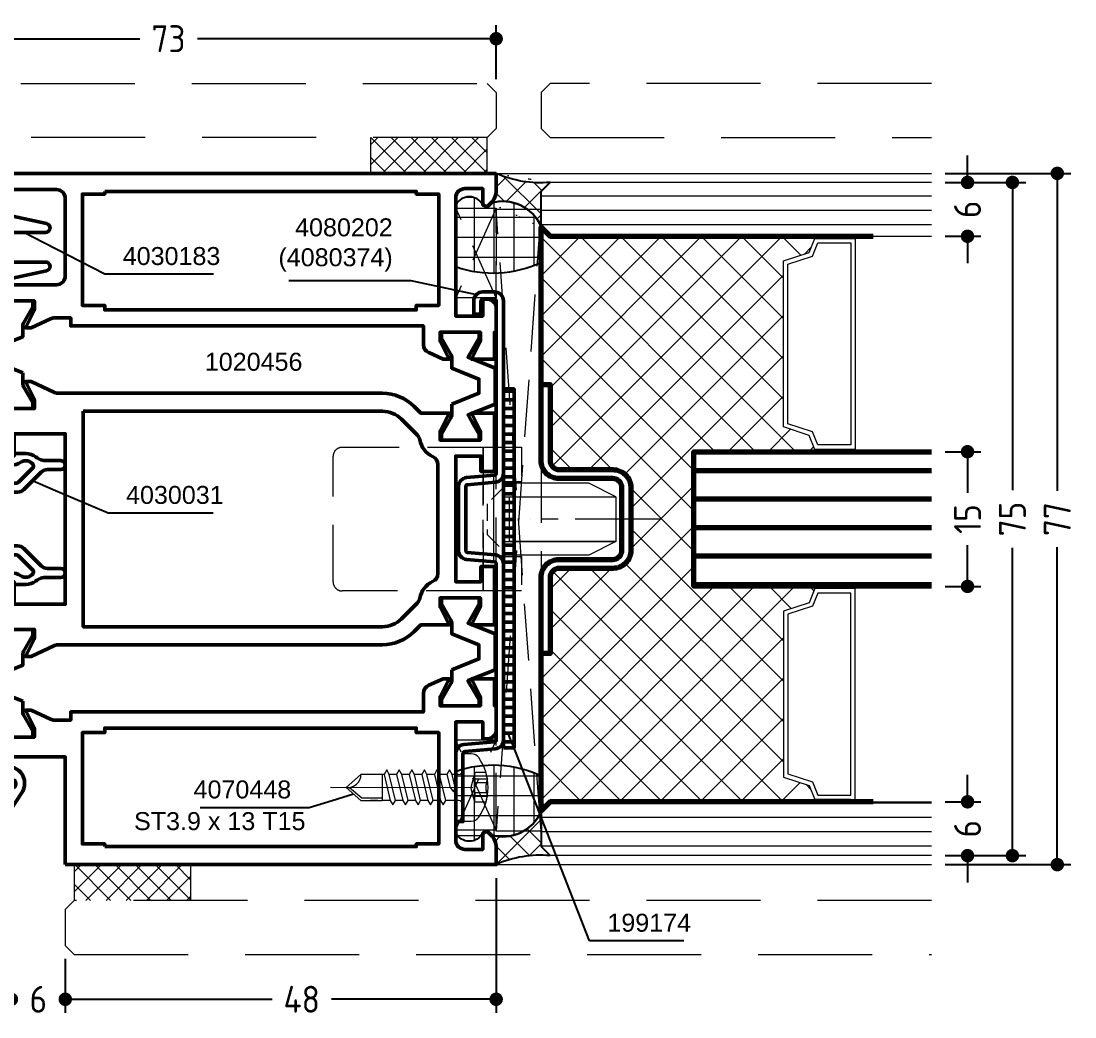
# Model space of a CAD drawing. Header units: millimetres. Extents: x 0 to 238, y 39 to 174.
# Drawn here: x 121.1 to 238.5, y 45.6 to 156.5 of the extents above; entities that cross this region are included whole.
import ezdxf

# ---------------------------------------------------------------- set-up
doc = ezdxf.new("R2010")
doc.units = ezdxf.units.MM
doc.linetypes.add('CENTER', pattern=[50.8, 31.75, -6.35, 6.35, -6.35])
doc.linetypes.add('HIDDEN', pattern=[9.525, 6.35, -3.175])
for name, color, linetype, lineweight in [('AM_5', 3, 'Continuous', 25), ('AM_C', 50, 'Continuous', 50), ('AM_S', 80, 'Continuous', 50), ('Cent3', 70, 'CENTER', 18), ('CHide3', 70, 'HIDDEN', 18), ('CHide4', 10, 'HIDDEN', 13), ('Cont2', 2, 'Continuous', 25), ('Cont3', 70, 'Continuous', 18), ('Cont4', 10, 'Continuous', 13)]:
    doc.layers.add(name, color=color, linetype=linetype, lineweight=lineweight)
doc.styles.add('HBS_DIMTEXTSTYLE', font='isocp.shx')
doc.styles.add('SWISSL', font='swissl.ttf')
doc.dimstyles.new('Konstruktionsschnitt 1-1$0', dxfattribs={"dimtxt": 3, "dimasz": 1.5, "dimexe": 1.5, "dimexo": 1.5, "dimgap": 1.5, "dimtad": 0, "dimdsep": 46, "dimtxsty": 'HBS_DIMTEXTSTYLE', "dimblk": 'PUNKT', "dimcen": 0, "dimclrd": 3, "dimclre": 3, "dimclrt": 2, "dimadec": 1, "dimazin": 2, "dimtfac": 0.7, "dimtofl": 0, "dimtmove": 0, "dimatfit": 3, "dimfxl": 0, "dimtolj": 1, "dimtzin": 0, "dimarcsym": 0})
pattern_1 = [(225, (232.32603, 587.95486), (0.1767767, -0.1767767), []), (315, (232.32603, 587.95486), (0.1767767, 0.1767767), [])]
pattern_2 = [(135, (-35.1401, -380.9652), (-1.3470384, -1.3470384), []), (225, (-35.1401, -380.9652), (1.3470384, -1.3470384), [])]
pattern_3 = [(180, (-35.1401, -380.9652), (-8e-16, -2.2225), []), (270, (-35.1401, -380.9652), (2.2225, -8e-16), [])]

# ---------------------------------------------------------------- blocks, each defined once
blk = doc.blocks.new('WS4070448')
at = {"layer": 'Cent3', "ltscale": 0.5}
blk.add_line((8.05, -14.4), (8.07, 4.66), dxfattribs=at)
at = {"layer": 'CHide4', "ltscale": 0.3}
for p, q in [((7.1, 1.69), (7.1, 3.08)), ((7.51, 1.69), (7.51, 2.97)), ((8.63, 1.69), (8.63, 2.97)), ((9.04, 1.69), (9.04, 3.08))]:
    blk.add_line(p, q, dxfattribs=at)
for points in [[(6.42, 2.92), (6.42, 1.69)], [(9.72, 2.92), (9.72, 1.69)], [(6.42, 1.69), (8.07, 1.25)], [(9.72, 1.69), (8.07, 1.25)]]:
    blk.add_lwpolyline(points, dxfattribs=at)
for centre, radius, start, end in [((6.48, 4.2), 1.28, 267.2848, 298.8872), ((8.07, 5.85), 2.94, 250.6988, 289.3012), ((9.66, 4.2), 1.28, 241.1128, 272.7152), ((6.76, 2.85), 1.21, 253.6643, 286.3357), ((8.07, 11.78), 10.13, 264.4948, 275.5052), ((9.38, 2.85), 1.21, 253.6643, 286.3357)]:
    blk.add_arc(centre, radius, start, end, dxfattribs=at)
at = {"layer": 'Cont4'}
for p, q in [((6.62, -8.64), (6.62, -11)), ((6.62, -8.64), (9.52, -8.64)), ((9.52, -11), (9.52, -8.64)), ((6.62, -11), (8.07, -12.64)), ((8.07, -12.64), (9.52, -11))]:
    blk.add_line(p, q, dxfattribs=at)
blk.add_lwpolyline([(11.39, 2.11, 0.314856), (4.74, 2.11, 0.244912), (4.32, 1.29), (4.32, 0.36), (11.82, 0.36), (11.82, 1.29, 0.244912), (11.39, 2.11, 0.138291)], format="xyb", dxfattribs=at)
for points in [[(6.12, -1.14), (6.62, -1.43), (8.07, -1.08), (8.57, -0.71), (8.07, -0.51), (6.62, -0.85)], [(6.12, -2.54), (6.62, -2.83), (9.52, -2.14), (10.02, -1.85), (9.52, -1.56), (6.62, -2.25)], [(6.12, -3.94), (6.62, -4.23), (9.52, -3.54), (10.02, -3.25), (9.52, -2.96), (6.62, -3.65)], [(6.12, -5.34), (6.62, -5.63), (9.52, -4.94), (10.02, -4.65), (9.52, -4.36), (6.62, -5.05)], [(6.12, -6.74), (6.62, -7.03), (9.52, -6.34), (10.02, -6.05), (9.52, -5.76), (6.62, -6.45)], [(6.12, -8.14), (6.62, -8.43), (9.52, -7.74), (10.02, -7.45), (9.52, -7.16), (6.62, -7.85)]]:
    blk.add_lwpolyline(points, close=True, dxfattribs=at)
for points in [[(6.62, -0.14), (6.62, -0.85)], [(9.52, -0.14), (9.52, -1.56)], [(6.62, -1.43), (6.62, -1.85)], [(6.62, -1.43), (6.62, -2.25)], [(6.62, -1.43), (6.62, -2.25)], [(9.52, -2.14), (9.52, -2.96)], [(6.62, -2.83), (6.62, -3.65)], [(6.62, -4.23), (6.62, -5.05)], [(9.52, -3.54), (9.52, -4.36)], [(6.62, -5.63), (6.62, -6.45)], [(9.52, -4.94), (9.52, -5.76)], [(6.62, -7.03), (6.62, -7.85)], [(9.52, -6.34), (9.52, -7.16)], [(9.52, -7.74), (9.52, -8.64)], [(6.62, -8.43), (6.62, -8.64)], [(9.27, -8.64), (9.27, -10.89), (8.1, -12.28)], [(9.52, -9.14), (9.52, -9.96)], [(6.62, -9.83), (6.62, -10.65)]]:
    blk.add_lwpolyline(points, dxfattribs=at)
for centre, radius, start, end in [((6.12, -0.14), 0.5, 0, 90), ((10.02, -0.14), 0.5, 90, 180), ((6.61, -12.47), 1.47, 353.4244, 89.6688)]:
    blk.add_arc(centre, radius, start, end, dxfattribs=at)
blk = doc.blocks.new('PUNKT')
at = {"color": 0, "linetype": 'Continuous'}
blk.add_line((-0.5, 0), (-1, 0), dxfattribs=at)
at = {"color": 0, "linetype": 'Continuous', "const_width": 0.5}
blk.add_lwpolyline([(-0.25, 0, 1), (0.25, 0, 1)], format="xyb", close=True, dxfattribs=at)
blk = doc.blocks.new('*D21')
at = {"layer": 'AM_5', "color": 3, "lineweight": -2, "transparency": 16777216}
for p, q in [((173.98, 61.02), (173.98, 46.02)), ((125.98, 52.02), (125.98, 46.02)), ((127.48, 47.52), (149.02, 47.52)), ((172.48, 47.52), (155.62, 47.52))]:
    blk.add_line(p, q, dxfattribs=at)
at = {"layer": 'AM_5', "color": 3, "lineweight": -2, "transparency": 16777216, "xscale": 1.5, "yscale": 1.5, "zscale": 1.5, "rotation": 180}
blk.add_blockref('PUNKT', (125.98, 47.52), dxfattribs=at)
at = {"layer": 'AM_5', "color": 3, "lineweight": -2, "transparency": 16777216, "xscale": 1.5, "yscale": 1.5, "zscale": 1.5}
blk.add_blockref('PUNKT', (173.98, 47.52), dxfattribs=at)
at = {"layer": 'AM_5', "color": 2, "transparency": 16777216, "insert": (152.32, 47.52), "char_height": 3, "attachment_point": 5, "style": 'HBS_DIMTEXTSTYLE'}
blk.add_mtext('\\A1;48', dxfattribs=at)
blk = doc.blocks.new('*D22')
at = {"layer": 'AM_5', "color": 3, "lineweight": -2, "transparency": 16777216}
for p, q in [((119.98, 52.02), (119.98, 46.02)), ((125.98, 52.02), (125.98, 46.02)), ((118.48, 47.52), (116.98, 47.52)), ((127.48, 47.52), (128.98, 47.52))]:
    blk.add_line(p, q, dxfattribs=at)
at = {"layer": 'AM_5', "color": 3, "lineweight": -2, "transparency": 16777216, "xscale": 1.5, "yscale": 1.5, "zscale": 1.5}
blk.add_blockref('PUNKT', (119.98, 47.52), dxfattribs=at)
at = {"layer": 'AM_5', "color": 3, "lineweight": -2, "transparency": 16777216, "xscale": 1.5, "yscale": 1.5, "zscale": 1.5, "rotation": 180}
blk.add_blockref('PUNKT', (125.98, 47.52), dxfattribs=at)
at = {"layer": 'AM_5', "color": 2, "transparency": 16777216, "insert": (122.98, 47.52), "char_height": 3, "attachment_point": 5, "style": 'HBS_DIMTEXTSTYLE'}
blk.add_mtext('\\A1;6', dxfattribs=at)
blk = doc.blocks.new('*S340')
at = {"layer": 'AM_5', "color": 3, "linetype": 'Continuous'}
blk.add_line((123.6, 131.8), (121.38, 132.95), dxfattribs=at)
at = {"layer": 'AM_5', "color": 3}
for p, q in [((130.38, 128.29), (123.6, 131.8)), ((142.51, 128.29), (130.38, 128.29))]:
    blk.add_line(p, q, dxfattribs=at)
at = {"layer": 'AM_5', "color": 2, "insert": (132.38, 129.29), "char_height": 2, "attachment_point": 7, "style": 'SWISSL'}
blk.add_mtext('4030183', dxfattribs=at)
blk = doc.blocks.new('*S341')
at = {"layer": 'AM_5', "color": 3, "linetype": 'Continuous'}
blk.add_line((124.63, 104.29), (122.33, 105.27), dxfattribs=at)
at = {"layer": 'AM_5', "color": 3}
for p, q in [((130.75, 101.68), (124.63, 104.29)), ((142.45, 101.68), (130.75, 101.68))]:
    blk.add_line(p, q, dxfattribs=at)
at = {"layer": 'AM_5', "color": 2, "insert": (132.75, 102.68), "char_height": 2, "attachment_point": 7, "style": 'SWISSL'}
blk.add_mtext('4030031', dxfattribs=at)
blk = doc.blocks.new('*S343')
at = {"layer": 'AM_5', "color": 3}
for p, q in [((153.15, 68.87), (155.71, 69.66)), ((141.01, 68.87), (153.15, 68.87))]:
    blk.add_line(p, q, dxfattribs=at)
at = {"layer": 'AM_5', "color": 3, "linetype": 'Continuous'}
blk.add_line((155.71, 69.66), (158.1, 70.4), dxfattribs=at)
at = {"layer": 'AM_5', "color": 2, "insert": (151.15, 69.87), "char_height": 2, "attachment_point": 9, "style": 'SWISSL'}
blk.add_mtext('4070448', dxfattribs=at)
blk = doc.blocks.new('ZAHL links')
at = {"layer": 'AM_5', "color": 2, "style": 'SWISSL'}
blk.add_attdef('XXX', (1.85, -2.5), '', height=1.5, dxfattribs=at)
blk = doc.blocks.new('ESG 6_V')
at = {"layer": 'Cont3'}
h = blk.add_hatch(dxfattribs=at)
h.set_pattern_fill('LINE', color=256, scale=0.5, angle=90, style=0)
h.set_pattern_definition([(90, (-305.9269, -507.866), (-1.5875, 4e-16), [])])
h.paths.add_polyline_path([(3, 43.5), (3, 1), (2, 0), (-2, 0), (-3, 1), (-3, 43.5)])
blk.add_lwpolyline([(3, 43.5), (3, 1), (2, 0), (-2, 0), (-3, 1), (-3, 43.5)], dxfattribs=at)
blk = doc.blocks.new('AL_ABH_24')
at = {"layer": 'Cont4'}
h = blk.add_hatch(dxfattribs=at)
h.set_pattern_fill('ANSI37', color=256, scale=2, angle=-180, style=0)
h.set_pattern_definition(pattern_1)
h.paths.add_polyline_path([(-12, -4.5), (-11.75, -4.5), (-11.75, -0.5), (-12, -0.5)])
h = blk.add_hatch(dxfattribs=at)
h.set_pattern_fill('ANSI37', color=256, scale=2, angle=-180, style=0)
h.set_pattern_definition(pattern_1)
h.paths.add_polyline_path([(12, -0.5), (11.75, -0.5), (11.75, -4.5), (12, -4.5)])
at = {"layer": 'Cont3'}
for points in [[(11.75, -4.5), (11.75, 0), (-11.75, 0), (-11.75, -4.5), (-10.18, -5.13), (-9.25, -8), (9.25, -8), (10.18, -5.13)], [(11.25, -4.16), (11.25, -0.5), (-11.25, -0.5), (-11.25, -4.16), (-9.78, -4.75), (-8.89, -7.5), (8.89, -7.5), (9.78, -4.75)]]:
    blk.add_lwpolyline(points, close=True, dxfattribs=at)
at = {"layer": 'Cont4'}
for points in [[(-11.75, -0.5), (-11.75, -4.5), (-12, -4.5), (-12, -0.5)], [(11.75, -0.5), (11.75, -4.5), (12, -4.5), (12, -0.5)]]:
    blk.add_lwpolyline(points, close=True, dxfattribs=at)
blk = doc.blocks.new('PL30_Glas_76_SYM_NGFK')
at = {"layer": 'Cont3', "lineweight": 70}
h = blk.add_hatch(dxfattribs=at)
h.set_pattern_fill('LINE', color=256, angle=90, style=0)
h.set_pattern_definition([(90, (-271.427, -507.866), (-3.175, 2e-16), [])])
h.paths.add_polyline_path([(-7.5, 43.5), (-7.5, 17), (7.5, 17), (7.5, 43.5)])
at = {"layer": 'Cont4'}
h = blk.add_hatch(dxfattribs=at)
h.set_pattern_fill('ANSI37', color=256, scale=0.5, style=0)
h.set_pattern_definition([(45, (-338.955, -274.622), (2.245064, -2.245064), []), (315, (-338.955, -274.622), (-2.245064, -2.245064), [])])
h.paths.add_polyline_path([(-31.5, 30.5), (-31.25, 30.5), (-29.68, 29.87), (-28.75, 27), (-10.25, 27), (-9.32, 29.87), (-7.75, 30.5), (-7.5, 30.5), (-7.5, 17), (7.5, 17), (7.5, 30.5), (7.75, 30.5), (9.32, 29.87), (10.25, 27), (28.75, 27), (29.68, 29.87), (31.25, 30.5), (31.5, 30.5), (31.5, 1), (32.5, 0), (15, 0), (15, 1), (6.5, 1, -0.414214), (5.5, 2), (5.5, 8, 0.414214), (3.5, 10), (-3.5, 10, 0.414214), (-5.5, 8), (-5.5, 2, -0.414214), (-6.5, 1), (-15, 1), (-15, 0), (-32.5, 0), (-31.5, 1)])
at = {"layer": 'Cont3', "lineweight": 70}
for points in [[(-7.5, 43.5), (-7.5, 17), (7.5, 17), (7.5, 43.5)], [(-31.5, 37), (-31.5, 1), (-32.5, 0), (-15, 0)], [(15, 0), (32.5, 0), (31.5, 1), (31.5, 37)]]:
    blk.add_lwpolyline(points, dxfattribs=at)
blk.add_lwpolyline([(15, 0), (15, 1), (6.5, 1, -0.414214), (5.5, 2), (5.5, 8, 0.414214), (3.5, 10), (-3.5, 10, 0.414214), (-5.5, 8), (-5.5, 2, -0.414214), (-6.5, 1), (-15, 1), (-15, 0), (-6.5, 0, 0.414214), (-4.5, 2), (-4.5, 8, -0.414214), (-3.5, 9), (3.5, 9, -0.414214), (4.5, 8), (4.5, 2, 0.414214), (6.5, 0)], format="xyb", close=True, dxfattribs=at)
at = {"xscale": -1}
blk.add_blockref('ESG 6_V', (-34.5, 0), dxfattribs=at)
blk.add_blockref('ESG 6_V', (34.5, 0))
at = {"layer": 'Cont3', "lineweight": 70, "xscale": -1}
blk.add_blockref('AL_ABH_24', (-19.5, 35), dxfattribs=at)
at = {"layer": 'Cont3', "lineweight": 70}
blk.add_blockref('AL_ABH_24', (19.5, 35), dxfattribs=at)
blk = doc.blocks.new('PL_VERSCH_F_W1_VERD')
at = {"layer": 'Cent3', "ltscale": 0.3}
blk.add_line((-5, -1.15), (5, -1.15), dxfattribs=at)
blk.add_lwpolyline([(0, 17.5), (0, 2.99), (0, 2.99)], dxfattribs=at)
at = {"layer": 'CHide4', "ltscale": 0.5}
for points in [[(-8, 2), (-4.15, 2), (-4.15, 0), (-8, 0)], [(4.15, 2), (8, 2), (8, 0), (4.15, 0)], [(-8, 0), (8, 0), (8, -2.3), (-8, -2.3)]]:
    blk.add_lwpolyline(points, close=True, dxfattribs=at)
at = {"layer": 'CHide4', "ltscale": 0.3}
blk.add_lwpolyline([(3.55, 0), (-3.55, 0), (-1.7, -1.85), (1.7, -1.85)], close=True, dxfattribs=at)
at = {"layer": 'CHide4'}
blk.add_lwpolyline([(-8, -2.3), (8, -2.3), (8, -18, -0.414214), (7, -19), (-7, -19, -0.414214), (-8, -18)], format="xyb", close=True, dxfattribs=at)
at = {"layer": 'Cont3'}
for points in [[(-4, 0), (-2.5, 0), (-2.5, 12.5), (-4, 9.5)], [(-2.5, 12.5), (2.5, 12.5), (2.5, 0.63), (-2.5, 0.63)], [(4, 0), (2.5, 0), (2.5, 12.5), (4, 9.5)]]:
    blk.add_lwpolyline(points, close=True, dxfattribs=at)
blk = doc.blocks.new('*D40')
at = {"layer": 'AM_5', "color": 3, "lineweight": -2, "transparency": 16777216}
for p, q in [((223.99, 139.53), (237.99, 139.53)), ((236.49, 138.03), (236.49, 104.17)), ((236.49, 64.02), (236.49, 97.87)), ((223.99, 62.52), (237.99, 62.52))]:
    blk.add_line(p, q, dxfattribs=at)
at = {"layer": 'AM_5', "color": 3, "lineweight": -2, "transparency": 16777216, "xscale": 1.5, "yscale": 1.5, "zscale": 1.5}
for p, rotation in [((236.49, 139.53), 90), ((236.49, 62.52), 270)]:
    blk.add_blockref('PUNKT', p, dxfattribs=dict(at, rotation=rotation))
at = {"layer": 'AM_5', "color": 2, "transparency": 16777216, "insert": (236.49, 101.02), "char_height": 3, "attachment_point": 5, "rotation": 90, "style": 'HBS_DIMTEXTSTYLE'}
blk.add_mtext('\\A1;77', dxfattribs=at)
blk = doc.blocks.new('*D43')
at = {"layer": 'AM_5', "color": 3, "lineweight": -2, "transparency": 16777216}
for p, q in [((100.98, 150.03), (100.98, 156.03)), ((173.98, 150.03), (173.98, 156.03)), ((102.48, 154.53), (134.27, 154.53)), ((172.48, 154.53), (140.7, 154.53))]:
    blk.add_line(p, q, dxfattribs=at)
at = {"layer": 'AM_5', "color": 3, "lineweight": -2, "transparency": 16777216, "xscale": 1.5, "yscale": 1.5, "zscale": 1.5, "rotation": 180}
blk.add_blockref('PUNKT', (100.98, 154.53), dxfattribs=at)
at = {"layer": 'AM_5', "color": 3, "lineweight": -2, "transparency": 16777216, "xscale": 1.5, "yscale": 1.5, "zscale": 1.5}
blk.add_blockref('PUNKT', (173.98, 154.53), dxfattribs=at)
at = {"layer": 'AM_5', "color": 2, "transparency": 16777216, "insert": (137.48, 154.53), "char_height": 3, "attachment_point": 5, "style": 'HBS_DIMTEXTSTYLE'}
blk.add_mtext('\\A1;73', dxfattribs=at)
blk = doc.blocks.new('*S347')
at = {"layer": 'AM_5', "color": 3}
for p, q in [((150.87, 127.58), (164.46, 127.58)), ((164.46, 127.58), (169.33, 126.55))]:
    blk.add_line(p, q, dxfattribs=at)
at = {"layer": 'AM_5', "color": 3, "linetype": 'Continuous'}
blk.add_line((169.33, 126.55), (171.78, 126.03), dxfattribs=at)
at = {"layer": 'AM_5', "color": 2, "insert": (162.46, 128.58), "char_height": 2, "attachment_point": 9, "style": 'SWISSL'}
blk.add_mtext('4080202\\P(4080374)', dxfattribs=at)
blk = doc.blocks.new('*S348')
at = {"layer": 'AM_5', "color": 3, "linetype": 'Continuous'}
blk.add_line((176.28, 74.74), (175.37, 77.07), dxfattribs=at)
at = {"layer": 'AM_5', "color": 3}
for p, q in [((184.37, 54.02), (176.28, 74.74)), ((194.89, 54.02), (184.37, 54.02))]:
    blk.add_line(p, q, dxfattribs=at)
at = {"layer": 'AM_5', "color": 2, "insert": (186.37, 55.02), "char_height": 2, "attachment_point": 7, "style": 'SWISSL'}
blk.add_mtext('199174', dxfattribs=at)
blk = doc.blocks.new('*D44')
at = {"layer": 'AM_5', "color": 3, "lineweight": -2, "transparency": 16777216}
for p, q in [((226.49, 71.02), (226.49, 72.52)), ((223.99, 69.52), (227.99, 69.52)), ((223.99, 63.52), (227.99, 63.52)), ((226.49, 62.02), (226.49, 60.52))]:
    blk.add_line(p, q, dxfattribs=at)
at = {"layer": 'AM_5', "color": 3, "lineweight": -2, "transparency": 16777216, "xscale": 1.5, "yscale": 1.5, "zscale": 1.5}
for p, rotation in [((226.49, 69.52), 270), ((226.49, 63.52), 90)]:
    blk.add_blockref('PUNKT', p, dxfattribs=dict(at, rotation=rotation))
at = {"layer": 'AM_5', "color": 2, "transparency": 16777216, "insert": (226.49, 66.52), "char_height": 3, "attachment_point": 5, "rotation": 90, "style": 'HBS_DIMTEXTSTYLE'}
blk.add_mtext('\\A1;6', dxfattribs=at)
blk = doc.blocks.new('*D45')
at = {"layer": 'AM_5', "color": 3, "lineweight": -2, "transparency": 16777216}
for p, q in [((223.99, 108.52), (227.99, 108.52)), ((226.49, 107.02), (226.49, 103.94)), ((226.49, 95.02), (226.49, 98.11)), ((223.99, 93.52), (227.99, 93.52))]:
    blk.add_line(p, q, dxfattribs=at)
at = {"layer": 'AM_5', "color": 3, "lineweight": -2, "transparency": 16777216, "xscale": 1.5, "yscale": 1.5, "zscale": 1.5}
for p, rotation in [((226.49, 108.52), 90), ((226.49, 93.52), 270)]:
    blk.add_blockref('PUNKT', p, dxfattribs=dict(at, rotation=rotation))
at = {"layer": 'AM_5', "color": 2, "transparency": 16777216, "insert": (226.49, 101.02), "char_height": 3, "attachment_point": 5, "rotation": 90, "style": 'HBS_DIMTEXTSTYLE'}
blk.add_mtext('\\A1;15', dxfattribs=at)
blk = doc.blocks.new('*D46')
at = {"layer": 'AM_5', "color": 3, "lineweight": -2, "transparency": 16777216}
for p, q in [((226.49, 140.02), (226.49, 141.52)), ((223.99, 138.52), (227.99, 138.52)), ((223.99, 132.52), (227.99, 132.52)), ((226.49, 131.02), (226.49, 129.52))]:
    blk.add_line(p, q, dxfattribs=at)
at = {"layer": 'AM_5', "color": 3, "lineweight": -2, "transparency": 16777216, "xscale": 1.5, "yscale": 1.5, "zscale": 1.5}
for p, rotation in [((226.49, 138.52), 270), ((226.49, 132.52), 90)]:
    blk.add_blockref('PUNKT', p, dxfattribs=dict(at, rotation=rotation))
at = {"layer": 'AM_5', "color": 2, "transparency": 16777216, "insert": (226.49, 135.52), "char_height": 3, "attachment_point": 5, "rotation": 90, "style": 'HBS_DIMTEXTSTYLE'}
blk.add_mtext('\\A1;6', dxfattribs=at)
blk = doc.blocks.new('*D85')
at = {"layer": 'AM_5', "color": 3, "lineweight": -2, "transparency": 16777216}
for p, q in [((223.99, 138.52), (232.99, 138.52)), ((231.49, 137.02), (231.49, 104.24)), ((231.49, 65.02), (231.49, 97.81)), ((223.99, 63.52), (232.99, 63.52))]:
    blk.add_line(p, q, dxfattribs=at)
at = {"layer": 'AM_5', "color": 3, "lineweight": -2, "transparency": 16777216, "xscale": 1.5, "yscale": 1.5, "zscale": 1.5}
for p, rotation in [((231.49, 138.52), 90), ((231.49, 63.52), 270)]:
    blk.add_blockref('PUNKT', p, dxfattribs=dict(at, rotation=rotation))
at = {"layer": 'AM_5', "color": 2, "transparency": 16777216, "insert": (231.49, 101.02), "char_height": 3, "attachment_point": 5, "rotation": 90, "style": 'HBS_DIMTEXTSTYLE'}
blk.add_mtext('\\A1;75', dxfattribs=at)
blk = doc.blocks.new('WI1020456')
for points in [[(-77, 25), (-65, 25), (-65, 15.5), (-59.8, 15.5), (-59.8, 18.05), (-61.8, 17.05), (-62.8, 17.05), (-62.8, 21.55), (-61.8, 21.55), (-59.8, 20.55), (-59.8, 21.2), (-60.81, 23.36, -0.109518), (-60.9, 23.78), (-60.9, 25.6), (-60, 25.6), (-60, 64.9), (-57.94, 64.9, 0.294108), (-57.03, 65.49), (-56.3, 67.1), (-56.3, 67.75), (-58.3, 66.75), (-59.3, 66.75), (-59.3, 71.25), (-58.3, 71.25), (-56.3, 70.25), (-56.3, 72.8), (-59.3, 72.8), (-59.3, 73), (-62, 73, 0.414214), (-63, 72), (-63, 71.5), (-61.1, 71.5), (-61.1, 68.5), (-74.3, 68.5, -0.414214), (-75.3, 69.5), (-75.3, 71.5), (-73.5, 71.5), (-73.29, 72.01), (-73.69, 72.41, 0.198912), (-75.11, 73), (-77, 73)], [(-55.31, 68.05), (-56.43, 68.05, 0.131652), (-56.83, 67.94), (-58.64, 66.9), (-59.3, 66.9), (-59.3, 71.1), (-58.64, 71.1), (-57.3, 70.33), (-56.81, 70.04), (-56.51, 69.87), (-55.3, 72.88), (-51.3, 72.88), (-50.09, 69.87), (-47.96, 71.1), (-47.3, 71.1), (-47.3, 66.9), (-47.96, 66.9), (-49.77, 67.94, 0.131652), (-50.17, 68.05), (-51.29, 68.05), (-52.52, 71.08), (-54.09, 71.08)], [(-24.5, 60.33, 0.198912), (-25.96, 63.86), (-26.7, 64.6), (-26.7, 67.75), (-28.7, 66.75), (-29.7, 66.75), (-29.7, 71.25), (-28.7, 71.25), (-26.7, 70.25), (-26.7, 72.8), (-33.2, 72.8), (-33.2, 71.3), (-31.5, 71.3), (-31.5, 68.5), (-45.5, 68.5), (-45.5, 71.3), (-43.8, 71.3), (-43.8, 72.8), (-50.3, 72.8), (-50.3, 70.25), (-48.3, 71.25), (-47.3, 71.25), (-47.3, 66.75), (-48.3, 66.75), (-50.3, 67.75), (-50.3, 64.6), (-51.04, 63.86, 0.198912), (-52.5, 60.33), (-52.5, 24.21, -0.109518), (-52.59, 23.79), (-53.8, 21.2), (-53.8, 20.55), (-51.8, 21.55), (-50.8, 21.55), (-50.8, 17.05), (-51.8, 17.05), (-53.8, 18.05), (-53.8, 15.5), (-45.5, 15.5), (-45.5, 19.3), (-48, 19.3), (-48, 25), (-29, 25), (-29, 19.3), (-31.5, 19.3), (-31.5, 15.5), (-23.2, 15.5), (-23.2, 18.05), (-25.2, 17.05), (-26.2, 17.05), (-26.2, 21.55), (-25.2, 21.55), (-23.2, 20.55), (-23.2, 21.2), (-24.41, 23.79, -0.109518), (-24.5, 24.21)], [(-25.71, 68.05), (-26.83, 68.05, 0.131652), (-27.23, 67.94), (-29.04, 66.9), (-29.7, 66.9), (-29.7, 71.1), (-29.04, 71.1), (-27.7, 70.33), (-27.21, 70.04), (-26.91, 69.87), (-25.7, 72.88), (-21.7, 72.88), (-20.49, 69.87), (-18.36, 71.1), (-17.7, 71.1), (-17.7, 66.9), (-18.36, 66.9), (-20.17, 67.94, 0.131652), (-20.57, 68.05), (-21.69, 68.05), (-22.91, 71.08), (-24.49, 71.08)], [(0, 73), (-1.9, 73, 0.198912), (-3.31, 72.41), (-3.71, 72.01), (-3.5, 71.5), (-1.7, 71.5), (-1.7, 69.5, -0.414214), (-2.7, 68.5), (-15.9, 68.5), (-15.9, 71.5), (-14, 71.5), (-14, 72, 0.414214), (-15, 73), (-17.7, 73), (-17.7, 72.8), (-20.7, 72.8), (-20.7, 70.25), (-18.7, 71.25), (-17.7, 71.25), (-17.7, 66.75), (-18.7, 66.75), (-20.7, 67.75), (-20.7, 67.1), (-19.97, 65.49, 0.294108), (-19.06, 64.9), (-17, 64.9), (-17, 25.6), (-16.1, 25.6), (-16.1, 23.78, -0.109518), (-16.19, 23.36), (-17.2, 21.2), (-17.2, 20.55), (-15.2, 21.55), (-14.2, 21.55), (-14.2, 17.05), (-15.2, 17.05), (-17.2, 18.05), (-17.2, 15.5), (-12, 15.5), (-12, 17), (-12.4, 17), (-12.4, 24, -0.414214), (-11.4, 25), (-2.8, 25, -0.414214), (-1.8, 24), (-1.8, 17), (-4.8, 17), (-4.94, 16.66), (-3.78, 15.5), (-1.8, 15.5), (-1.8, 9), (-4, 9), (-4, 10), (-5, 10), (-5, 6.5), (-4, 6.5), (-4, 7.5), (-2.3, 7.5, -0.414214), (-1.5, 6.7), (-1.5, 2.3, -0.414214), (-2.3, 1.5), (-4, 1.5), (-4, 2.5), (-5, 2.5), (-5, 0), (0, 0)], [(-26.5, 27), (-50.5, 27), (-50.5, 60.33, -0.198912), (-49.62, 62.45), (-47.86, 64.21, -0.154989), (-47.33, 64.49, 0.248244), (-45.48, 65.91, -0.293963), (-44.57, 66.5), (-32.44, 66.5, -0.293963), (-31.53, 65.91, 0.248244), (-29.67, 64.49, -0.154989), (-29.14, 64.21), (-27.38, 62.45, -0.198912), (-26.5, 60.33)], [(-58.81, 20.25), (-59.93, 20.25, -0.131652), (-60.33, 20.36), (-62.14, 21.4), (-62.8, 21.4), (-62.8, 17.2), (-62.14, 17.2), (-60.8, 17.97), (-60.31, 18.26), (-60.01, 18.43), (-58.8, 15.43), (-54.8, 15.43), (-53.59, 18.43), (-51.46, 17.2), (-50.8, 17.2), (-50.8, 21.4), (-51.46, 21.4), (-53.27, 20.36, -0.131652), (-53.67, 20.25), (-54.79, 20.25), (-56.02, 17.23), (-57.59, 17.23)], [(-22.21, 20.25), (-23.33, 20.25, -0.131652), (-23.73, 20.36), (-25.54, 21.4), (-26.2, 21.4), (-26.2, 17.2), (-25.54, 17.2), (-24.2, 17.97), (-23.71, 18.26), (-23.41, 18.43), (-22.2, 15.43), (-18.2, 15.43), (-16.99, 18.43), (-14.86, 17.2), (-14.2, 17.2), (-14.2, 21.4), (-14.86, 21.4), (-16.67, 20.36, -0.131652), (-17.07, 20.25), (-18.19, 20.25), (-19.41, 17.23), (-20.99, 17.23)]]:
    blk.add_lwpolyline(points, format="xyb", close=True)
for points in [[(-75, 29.4), (-74.7, 29.4), (-74.7, 26.9), (-62.3, 26.9), (-62.3, 29.4), (-61.8, 29.4), (-61.8, 64.1), (-62.3, 64.1), (-62.3, 66.6), (-74.7, 66.6), (-74.7, 64.1), (-75, 64.1)], [(-2, 29.4), (-2.3, 29.4), (-2.3, 26.9), (-14.7, 26.9), (-14.7, 29.4), (-15.2, 29.4), (-15.2, 64.1), (-14.7, 64.1), (-14.7, 66.6), (-2.3, 66.6), (-2.3, 64.1), (-2, 64.1)]]:
    blk.add_lwpolyline(points, close=True)
blk = doc.blocks.new('WI199174')
h = blk.add_hatch()
h.set_pattern_fill('LINE', color=256, scale=0.3, angle=90)
h.paths.add_polyline_path([(0, 1.2), (0, 0), (40, 0), (40, 1.2)])
blk.add_lwpolyline([(0, 1.2), (0, 0), (40, 0), (40, 1.2)], close=True)
blk = doc.blocks.new('WI4010337')
for points in [[(3, -2.6, -0.059278), (2.91, -2.59, -0.117049), (1.67, -1.96, -0.635393), (1.77, -1.61), (2.23, -1.53, 0.36397), (2.4, -1.33), (2.4, 0.04, 0.520567), (2.13, 0.23), (1.55, 0.02, -0.087489), (1.45, 0), (1.34, 0, -0.254502), (0.5, 0.46), (-1.26, 3.19, -0.346313), (-0.82, 5.48, -0.262362), (8.99, 5.92, -0.532594), (9.19, 4.28, -0.763093), (8.39, 4.81, 0.405422), (8.21, 5.19, 0.226764), (-0.3, 4.4, 0.686875), (-0.04, 3.5, -0.213671), (0.17, 3.38), (1.56, 1.54, 0.272627), (2.03, 1.35), (3.91, 1.62, -0.228564), (4.16, 1.54, 0.398435), (4.84, 1.54, -0.228564), (5.09, 1.62), (8.07, 1.2, -0.373635), (8.5, 0.7), (8.5, 0.5, -0.414214), (8, 0), (7.55, 0, -0.087489), (7.45, 0.02), (6.87, 0.23, 0.520567), (6.6, 0.04), (6.6, -1.33, 0.36397), (6.77, -1.53), (7.03, -1.58, -0.594937), (7.15, -1.91), (6.95, -2.12, -0.208), (5.85, -2.6)], [(4.98, 0.3, -0.378866), (5.57, -0.23), (5.75, -1.66, -0.717695), (5.24, -1.91, 0.421053), (3.76, -1.91, -0.717695), (3.25, -1.66), (3.43, -0.23, -0.378866), (4.02, 0.3)]]:
    blk.add_lwpolyline(points, format="xyb", close=True)
blk = doc.blocks.new('WI4030031')
blk.add_lwpolyline([(6.2, -9.4, 0.414214), (6.7, -8.9), (6.7, -8.4, 0.414214), (6.2, -7.9), (4.3, -7.9, -0.414214), (4, -7.6), (4, -5.44, -0.198912), (4.09, -5.23), (5.7, -3.62, -0.366985), (6.08, -3.59, -0.409938), (6.32, -4.97, 0.152896), (6, -6), (6, -6.6, 0.414214), (6.3, -6.9), (6.6, -6.9, 0.414214), (6.8, -6.7), (6.8, -6.55, -0.131652), (6.84, -6.4), (7.26, -5.67, 0.131652), (7.3, -5.52), (7.3, -4.4, 0.166731), (6.92, -3.3, -0.166731), (6.5, -2.07), (6.5, -0.5, 1), (5.5, -0.5), (5.5, -1.99, -0.198912), (5.21, -2.69), (3.29, -4.61, 0.198912), (3, -5.31), (3, -7.1, -0.414214), (2.7, -7.4), (-2.7, -7.4, -0.414214), (-3, -7.1), (-3, -5.31, 0.198912), (-3.29, -4.61), (-5.21, -2.69, -0.198912), (-5.5, -1.99), (-5.5, -0.5, 1), (-6.5, -0.5), (-6.5, -2.07, -0.166731), (-6.92, -3.3, 0.166731), (-7.3, -4.4), (-7.3, -5.52, 0.131652), (-7.26, -5.67), (-6.84, -6.4, -0.131652), (-6.8, -6.55), (-6.8, -6.7, 0.414214), (-6.6, -6.9), (-6.3, -6.9, 0.414214), (-6, -6.6), (-6, -6, 0.152896), (-6.32, -4.97, -0.409938), (-6.08, -3.59, -0.366985), (-5.7, -3.62), (-4.09, -5.23, -0.198912), (-4, -5.44), (-4, -7.6, -0.414214), (-4.3, -7.9), (-6.2, -7.9, 0.414214), (-6.7, -8.4), (-6.7, -8.9, 0.414214), (-6.2, -9.4), (6.2, -9.4)], format="xyb", close=True)
blk = doc.blocks.new('WI4030183')
blk.add_lwpolyline([(7.3, 2, -0.414214), (7.8, 1.5), (7.8, 0.2, -0.414214), (7.6, 0), (7.08, 0, 0.198912), (6.94, -0.06), (6.59, -0.41, 0.198912), (6.5, -0.62), (6.5, -1.33, 0.341999), (6.72, -1.62, -0.401322), (7.09, -2.2), (5.99, -7.4, -0.900845), (5, -7.3), (5, -1.65, 1), (1.7, -1.65), (1.7, -7.3, -0.900845), (0.71, -7.4), (-0.39, -2.2, -0.401322), (-0.03, -1.62, 0.341999), (0.2, -1.33), (0.2, -0.3, 0.445229), (-0.13, 0), (-6.51, 0, -0.445229), (-6.71, 0.22), (-6.64, 0.89, -0.249328), (-6.54, 1.05), (-5.85, 1.41, -0.120826), (-3.54, 2), (7.3, 2)], format="xyb", close=True)
blk = doc.blocks.new('WI4080202')
blk.add_lwpolyline([(-48.32, -0.18), (-48.61, -3.59, -0.388879), (-49.61, -4.5), (-57.2, -4.5), (-57.2, -3.7), (-49.61, -3.7, 0.388879), (-49.41, -3.52), (-49.11, -0.11, -0.388879), (-48.12, 0.8), (-28.48, 0.8, -0.388879), (-27.49, -0.11), (-27.22, -3.22, 0.388879), (-27.02, -3.4), (-19.88, -3.4, 0.388879), (-19.68, -3.22), (-19.41, -0.11, -0.388879), (-18.42, 0.8), (0.8, 0.8, -0.414214), (1.8, -0.2), (1.8, -1.5, -0.414214), (0.8, -2.5), (-0.7, -2.5), (-0.7, -1.7), (0.8, -1.7, 0.414214), (1, -1.5), (1, -0.2, 0.414214), (0.8, 0), (-18.42, 0, 0.388879), (-18.62, -0.18), (-18.89, -3.29, -0.388879), (-19.88, -4.2), (-27.02, -4.2, -0.388879), (-28.01, -3.29), (-28.28, -0.18, 0.388879), (-28.48, 0), (-48.12, 0, 0.388879), (-48.32, -0.18)], format="xyb", close=True)

msp = doc.modelspace()

# ---------------------------------------------------------------- hatches: boundary and pattern name
at = {"layer": 'CHide3'}
h = msp.add_hatch(dxfattribs=at)
h.set_pattern_fill('ANSI37', color=256, scale=0.5, angle=-90)
h.set_pattern_definition([(315, (137.9571, 206.0092), (1.122532, 1.122532), []), (45, (137.9571, 206.0092), (-1.122532, 1.122532), [])])
h.paths.add_polyline_path([(172.985, 139.525), (172.985, 143.525), (159.985, 143.525), (159.985, 139.525)])
h = msp.add_hatch(dxfattribs=at)
h.set_pattern_fill('ANSI37', color=256, scale=0.5, angle=-90)
h.set_pattern_definition([(315, (104.9575, 125.0082), (1.122532, 1.122532), []), (45, (104.9575, 125.0082), (-1.122532, 1.122532), [])])
h.paths.add_polyline_path([(139.985, 58.524), (139.985, 62.524), (126.985, 62.524), (126.985, 58.524)])
at = {"layer": 'Cont3'}
h = msp.add_hatch(dxfattribs=at)
h.set_pattern_fill('ANSI37', color=256, scale=0.6, angle=90, style=0)
h.set_pattern_definition(pattern_2)
edge = h.paths.add_edge_path()
edge.add_arc((178.905, 150.545), 12.069, 245.94239, 275.13021, ccw=False)
edge.add_line((173.985, 139.524), (173.985, 137.628))
edge.add_arc((171.985, 137.628), 2, 314.99928, 360, ccw=False)
edge.add_arc((174.742, 131.829), 4.586, 22.33158, 107.02724, ccw=False)
edge.add_line((178.984, 133.572), (178.984, 137.524))
edge.add_line((178.984, 137.524), (179.984, 138.524))
h = msp.add_hatch(dxfattribs=at)
h.set_pattern_fill('ANSI37', color=256, scale=0.7, angle=135, style=0)
h.set_pattern_definition(pattern_3)
edge = h.paths.add_edge_path()
edge.add_arc((174.742, 131.829), 4.586, 22.33158, 107.02724)
edge.add_line((173.399, 136.214), (172.997, 135.812))
edge.add_line((172.997, 135.812), (172.485, 136.024))
edge.add_arc((170.985, 135.217), 1.703, 28.29127, 151.70873)
edge.add_line((169.485, 136.024), (169.485, 129.139))
edge.add_arc((173.637, 140.745), 12.326, 250.31834, 295.71003)
edge.add_line((178.984, 129.639), (178.984, 133.572))
h = msp.add_hatch(dxfattribs=at)
h.set_pattern_fill('ANSI37', color=256, scale=0.7, angle=135, style=0)
h.set_pattern_definition(pattern_3)
edge = h.paths.add_edge_path()
edge.add_arc((174.742, 70.219), 4.586, 252.97276, 337.66842, ccw=False)
edge.add_line((173.399, 65.834), (172.997, 66.236))
edge.add_line((172.997, 66.236), (172.485, 66.024))
edge.add_arc((170.985, 66.831), 1.703, 208.29127, 331.70873, ccw=False)
edge.add_line((169.485, 66.024), (169.485, 72.909))
edge.add_arc((173.637, 61.303), 12.326, 64.28997, 109.68166, ccw=False)
edge.add_line((178.984, 72.409), (178.984, 68.477))
h = msp.add_hatch(dxfattribs=at)
h.set_pattern_fill('ANSI37', color=256, scale=0.6, angle=90, style=0)
h.set_pattern_definition(pattern_2)
edge = h.paths.add_edge_path()
edge.add_arc((178.905, 51.504), 12.069, 84.86979, 114.05761)
edge.add_line((173.985, 62.524), (173.985, 64.42))
edge.add_arc((171.985, 64.42), 2, 0, 45.00072)
edge.add_arc((174.742, 70.219), 4.586, 252.97276, 337.66842)
edge.add_line((178.984, 68.477), (178.984, 64.524))
edge.add_line((178.984, 64.524), (179.984, 63.524))

# ---------------------------------------------------------------- linework, layer by layer
at = {"layer": 'CHide3'}
for p, q in [((159.985, 143.525), (159.985, 139.525)), ((172.985, 139.525), (172.985, 143.525)), ((126.985, 62.524), (126.985, 58.524)), ((139.985, 58.524), (139.985, 62.524))]:
    msp.add_line(p, q, dxfattribs=at)
at = {"layer": 'CHide3', "ltscale": 2}
msp.add_lwpolyline([(172.985, 143.525), (101.985, 143.525), (100.985, 144.525), (100.985, 148.525), (101.985, 149.525), (172.985, 149.525), (173.985, 148.525), (173.985, 144.525)], close=True, dxfattribs=at)
for points in [[(222.485, 149.525), (179.985, 149.525), (178.985, 148.525), (178.985, 144.525), (179.985, 143.525), (222.485, 143.525)], [(222.485, 58.524), (126.985, 58.524), (125.985, 57.524), (125.985, 53.524), (126.985, 52.524), (222.485, 52.524)]]:
    msp.add_lwpolyline(points, dxfattribs=at)
at = {"layer": 'CHide4'}
msp.add_line((169.485, 66.38), (173.985, 76.38), dxfattribs=at)
for points in [[(169.485, 125.668), (169.485, 135.668), (173.985, 135.668), (173.985, 125.668)], [(178.983, 135.524), (178.983, 66.253), (173.985, 66.253), (173.985, 135.524)], [(169.485, 76.38), (169.485, 66.38), (173.985, 66.38), (173.985, 76.38)]]:
    msp.add_lwpolyline(points, close=True, dxfattribs=at)
for points in [[(173.985, 125.668), (169.485, 135.668)], [(173.985, 135.668), (169.485, 125.668)], [(178.983, 135.524), (173.985, 66.253)], [(178.983, 66.253), (173.985, 135.524)], [(173.985, 66.38), (169.485, 76.38)]]:
    msp.add_lwpolyline(points, dxfattribs=at)
at = {"layer": 'Cont2'}
for points in [[(179.984, 138.524, -0.1280489), (173.985, 139.524), (173.985, 137.628, -0.1989156), (173.399, 136.214, -0.3873508), (178.984, 133.572), (178.984, 137.524)], [(178.984, 133.572, 0.3873508), (173.399, 136.214), (172.997, 135.812), (172.485, 136.024, 0.5974064), (169.485, 136.024), (169.485, 129.139, 0.2006897), (178.984, 129.639)], [(178.984, 68.477, -0.3873508), (173.399, 65.834), (172.997, 66.236), (172.485, 66.024, -0.5974064), (169.485, 66.024), (169.485, 72.909, -0.2006897), (178.984, 72.409)], [(179.984, 63.524, 0.1280489), (173.985, 62.524), (173.985, 64.42, 0.1989156), (173.399, 65.834, 0.3873508), (178.984, 68.477), (178.984, 64.524)]]:
    msp.add_lwpolyline(points, format="xyb", close=True, dxfattribs=at)
at = {"layer": 'Cont3'}
for p, q in [((173.985, 139.525), (222.485, 139.525)), ((173.985, 62.524), (222.485, 62.524))]:
    msp.add_line(p, q, dxfattribs=at)

# ---------------------------------------------------------------- block references
at = {"rotation": 270}
for name, p in [('PL_VERSCH_F_W1_VERD', (174.821, 101.009)), ('WS4070448', (169.924, 79.187))]:
    msp.add_blockref(name, p, dxfattribs=at)
at = {"layer": 'AM_5'}
for name in ['*S347', '*S340', '*S341', '*S348', '*S343']:
    msp.add_blockref(name, (0, 0), dxfattribs=at)
at = {"layer": 'AM_C', "rotation": 89.99999999999999}
for name, p in [('WI4030183', (116.485, 127.954)), ('WI199174', (175.985, 75.525))]:
    msp.add_blockref(name, p, dxfattribs=at)
at = {"layer": 'AM_C', "xscale": -1, "rotation": 270}
for name, p in [('WI4080202', (173.985, 124.525)), ('WI4030031', (125.985, 101.024))]:
    msp.add_blockref(name, p, dxfattribs=at)
at = {"layer": 'AM_C', "xscale": -1}
msp.add_blockref('WI4010337', (119.984, 67.525), dxfattribs=at)
at = {"layer": 'AM_S', "xscale": -1, "rotation": 270}
msp.add_blockref('WI1020456', (100.985, 139.525), dxfattribs=at)
at = {"layer": 'Cont3', "xscale": -1, "rotation": 270}
msp.add_blockref('PL30_Glas_76_SYM_NGFK', (178.984, 101.024), dxfattribs=at)
at = {"layer": 'Cont3'}
ref = msp.add_blockref('ZAHL links', (148.78, 68.865), dxfattribs=dict(at, xscale=-1))
ref.add_attrib('XXX', 'ST3.9 x 13 T15', (133.64, 66.366), dxfattribs={"layer": 'AM_5', "color": 2, "height": 2, "style": 'SWISSL'})

# ---------------------------------------------------------------- texts
at = {"layer": 'AM_5', "color": 2, "insert": (152.404, 117.513), "char_height": 2, "attachment_point": 9, "style": 'SWISSL'}
msp.add_mtext('1020456', dxfattribs=at)

# ---------------------------------------------------------------- dimensions: what is measured, and where the dimension line sits
at = {"layer": 'AM_5'}
for base, p1, p2, picture, middle in [((173.985, 154.525), (100.985, 148.525), (173.985, 148.525), '*D43', (137.485, 154.525)), ((173.985, 47.524), (125.985, 53.524), (173.985, 62.524), '*D21', (152.32, 47.524)), ((125.985, 47.524), (119.985, 53.524), (125.985, 53.524), '*D22', (122.985, 47.524))]:
    dim = msp.add_linear_dim(base=base, p1=p1, p2=p2, dimstyle='Konstruktionsschnitt 1-1$0', override={"dimscale": 1}, dxfattribs=at)
    dim.commit()
    dim.dimension.update_dxf_attribs({"geometry": picture, "text_midpoint": middle, "dimtype": 160})
for base, p1, p2, picture, middle in [((226.485, 138.524), (222.485, 132.524), (222.485, 138.524), '*D46', (226.485, 135.524)), ((236.485, 139.525), (222.485, 62.524), (222.485, 139.525), '*D40', (236.485, 101.025)), ((231.485, 138.524), (222.485, 63.524), (222.485, 138.524), '*D85', (231.485, 101.025)), ((226.485, 108.524), (222.485, 93.524), (222.485, 108.524), '*D45', (226.485, 101.024)), ((226.485, 69.524), (222.485, 63.524), (222.485, 69.524), '*D44', (226.485, 66.524))]:
    dim = msp.add_linear_dim(base=base, p1=p1, p2=p2, angle=90, dimstyle='Konstruktionsschnitt 1-1$0', override={"dimscale": 1}, dxfattribs=at)
    dim.commit()
    dim.dimension.update_dxf_attribs({"geometry": picture, "text_midpoint": middle, "dimtype": 160})

doc.saveas('drawing.dxf')
